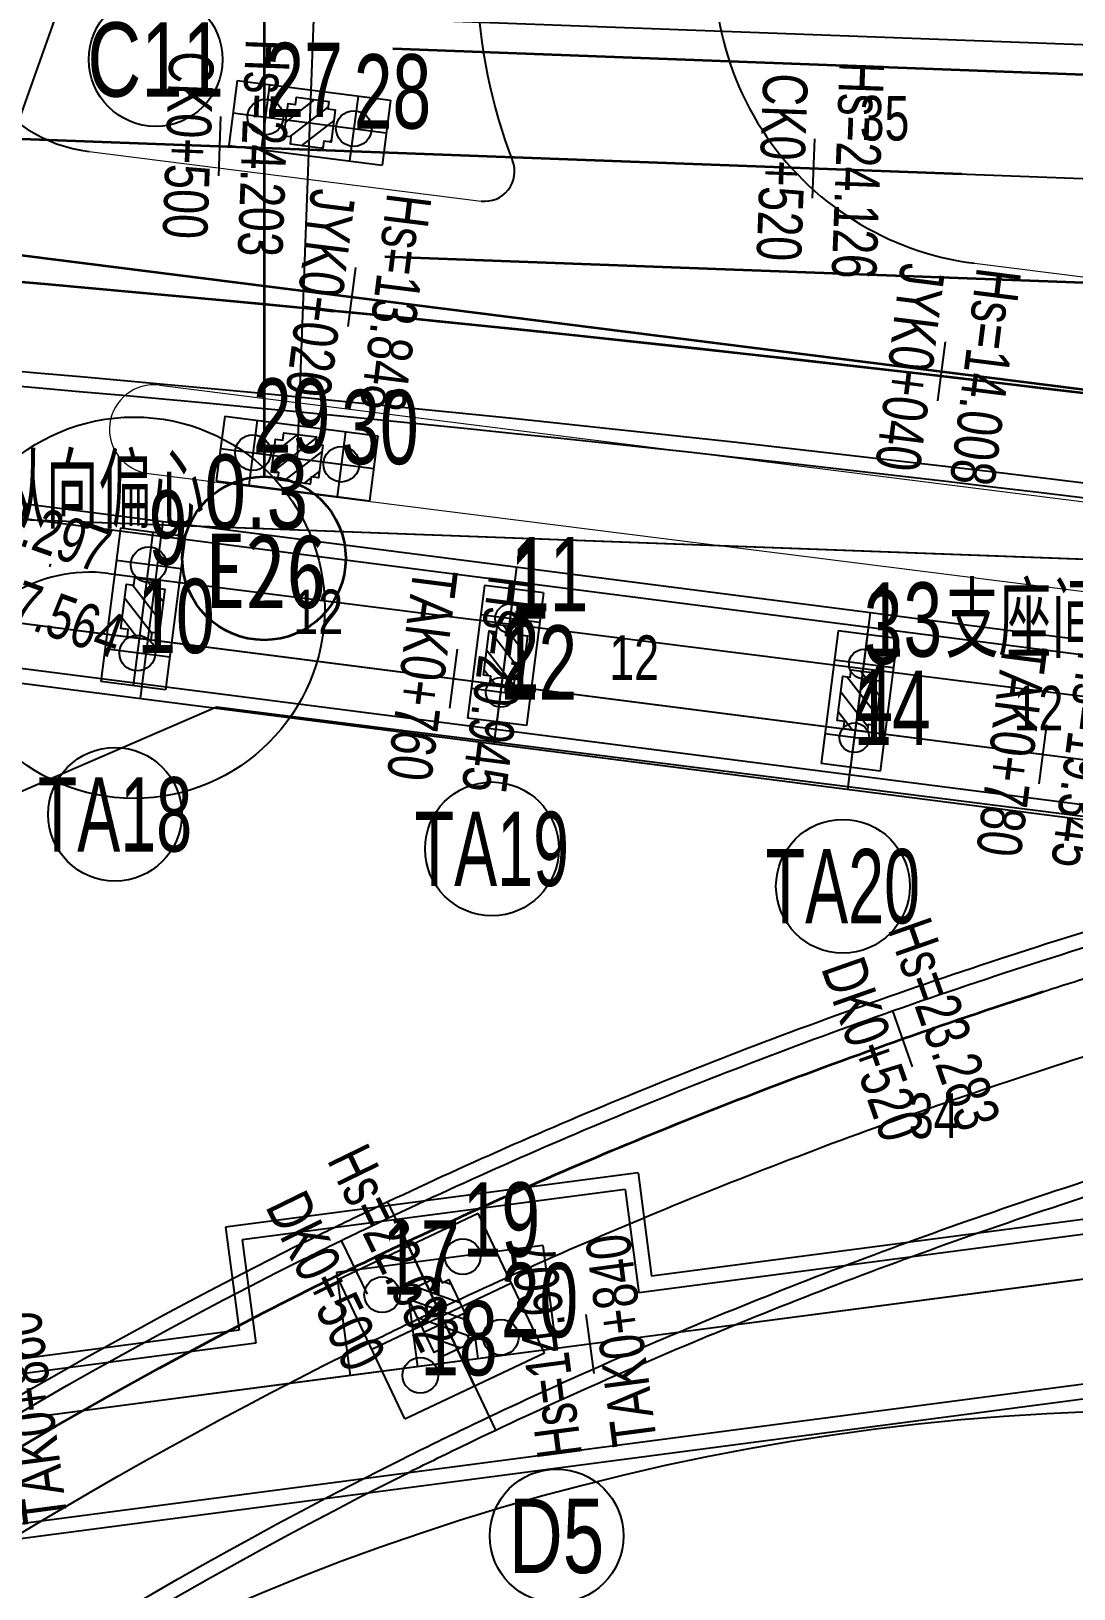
# Model space of a CAD drawing. Extents: x 0 to 558779, y 0 to 2762081.
# Drawn here: x 519920.3 to 519955.4, y 2757570.6 to 2757623 of the extents above; entities that cross this region are included whole.
import ezdxf
from ezdxf.enums import TextEntityAlignment as Align

# ---------------------------------------------------------------- set-up
doc = ezdxf.new("R2010")
doc.units = 0
doc.header["$LTSCALE"] = 20
doc.linetypes.add('CENTER', pattern=[2, 1.25, -0.25, 0.25, -0.25])
doc.linetypes.add('HIDDEN', pattern=[0.375, 0.25, -0.125])
for name, color, linetype in [('B-标线', 8, 'Continuous'), ('DL-中心线', 10, 'Continuous'), ('DL-人行道边线', 1, 'Continuous'), ('DL-非机动车道边线', 6, 'Continuous'), ('L-洛秀互通匝道边线', 140, 'Continuous'), ('L-辅路绿化带', 3, 'Continuous'), ('offset', 7, 'Continuous'), ('QL-主线桥墩', 191, 'Continuous'), ('QL-分孔线', 4, 'Continuous'), ('QL-墩号', 6, 'Continuous'), ('QL-桥墩', 191, 'Continuous'), ('QL-桥跨数值', 6, 'Continuous'), ('RD-红线', 230, 'Continuous'), ('XW_C', 7, 'Continuous'), ('XW_D', 7, 'Continuous'), ('XW_JY-江城大道右辅路', 7, 'Continuous'), ('XW_L', 7, 'Continuous'), ('XW_TA', 7, 'Continuous'), ('XW_红树林', 7, 'Continuous'), ('YD-G2', 96, 'Continuous'), ('主线墩号', 1, 'Continuous'), ('桩号-C', 7, 'Continuous'), ('桩号-D', 7, 'Continuous'), ('桩号-JY-江城大道右辅路', 7, 'Continuous'), ('桩号-红树林', 7, 'Continuous'), ('设计高-C', 7, 'Continuous'), ('设计高-D', 7, 'Continuous'), ('设计高-JY-江城大道右辅路', 7, 'Continuous'), ('设计高-地面高-C', 7, 'Continuous'), ('设计高-地面高-D', 7, 'Continuous'), ('设计高-地面高-JY-江城大道右辅路', 7, 'Continuous'), ('设计高-地面高-红树林', 7, 'Continuous'), ('设计高-红树林', 7, 'Continuous')]:
    doc.layers.add(name, color=color, linetype=linetype)
doc.layers.add('偏心', color=4, linetype='Continuous', plot=False)
doc.layers.add('坐标标注', color=6, linetype='Continuous', plot=False)
doc.styles.get("Standard").update_dxf_attribs({"font": 'fsdb_e.shx', "width": 0.7, "bigfont": 'hzdx.shx'})
doc.styles.add('仿宋', font='simfang_0.ttf', dxfattribs={"width": 0.8})
pattern_1 = [(0, (0, 0), (0, 6.985), [5.08, -1.905]), (90, (0, 0), (-6.985, 4e-16), [5.08, -1.905])]

# ---------------------------------------------------------------- blocks, each defined once
blk = doc.blocks.new('(9-2)8.5m花瓶墩双排桩4根1.2')
h = blk.add_hatch()
h.set_pattern_fill('ANGLE', color=256)
h.set_pattern_definition(pattern_1)
h.paths.add_polyline_path([(-1.250000000000007, -0.5000000002329471), (-1.249999999999985, 0.4999999997671694), (-0.9999999999999928, 0.4999999997671694), (-0.9999999999999928, 0.7499999997671694), (1.000000000000007, 0.7499999997671694), (1.000000000000007, 0.4999999997671694), (1.250000000000007, 0.4999999997671694), (1.249999999999985, -0.5000000002328308), (0.9999999999999856, -0.5000000002328308), (0.9999999999999856, -0.7500000002328308), (-1.000000000000014, -0.7500000002329471), (-1.000000000000014, -0.5000000002329471)])
h = blk.add_hatch()
h.set_pattern_fill('ANGLE', color=256)
h.set_pattern_definition(pattern_1)
h.paths.add_polyline_path([(-1.250000000000007, -0.5000000002329471), (-1.249999999999985, 0.4999999997671694), (-0.9999999999999928, 0.4999999997671694), (-0.9999999999999928, 0.7499999997671694), (1.000000000000007, 0.7499999997671694), (1.000000000000007, 0.4999999997671694), (1.250000000000007, 0.4999999997671694), (1.249999999999985, -0.5000000002328308), (0.9999999999999856, -0.5000000002328308), (0.9999999999999856, -0.7500000002328308), (-1.000000000000014, -0.7500000002329471), (-1.000000000000014, -0.5000000002329471)])
h = blk.add_hatch()
h.set_pattern_fill('ANSI31', color=3, scale=0.15)
h.set_pattern_definition([(45, (0, 0), (-0.3367596045400932, 0.3367596045400933), [])])
h.paths.add_polyline_path([(-1.250000000000007, -0.5000000002329471), (-1.249999999999985, 0.4999999997671694), (-0.9999999999999928, 0.4999999997671694), (-0.9999999999999928, 0.7499999997671694), (1.000000000000007, 0.7499999997671694), (1.000000000000007, 0.4999999997671694), (1.250000000000007, 0.4999999997671694), (1.249999999999985, -0.5000000002328308), (0.9999999999999856, -0.5000000002328308), (0.9999999999999856, -0.7500000002328308), (-1.000000000000014, -0.7500000002329471), (-1.000000000000014, -0.5000000002329471)])
at = {"layer": 'QL-桥墩', "color": 1}
for p, q in [((-2.599999999802093, 2.59999999962747), (2.599999999976716, 2.59999999962747)), ((-2.599999999802093, 2.59999999962747), (-2.599999999802093, -2.600000000093132)), ((2.599999999976716, 2.59999999962747), (2.600000000034924, -2.600000000093132)), ((-2.599999999802093, -2.600000000093132), (2.600000000034924, -2.600000000093132))]:
    blk.add_line(p, q, dxfattribs=at)
at = {"layer": 'QL-桥墩', "color": 3, "linetype": 'CENTER'}
for p, q in [((0, 2.59999999962747), (0, -2.59999999962747)), ((-2.600000000093132, -4.656613e-10), (2.600000000093132, 0))]:
    blk.add_line(p, q, dxfattribs=at)
at = {"layer": 'QL-桥墩', "color": 1}
blk.add_lwpolyline([(-1.250000000000007, -0.5000000002329471), (-1.249999999999985, 0.4999999997671694), (-0.9999999999999928, 0.4999999997671694), (-0.9999999999999928, 0.7499999997671694), (1.000000000000007, 0.7499999997671694), (1.000000000000007, 0.4999999997671694), (1.250000000000007, 0.4999999997671694), (1.249999999999985, -0.5000000002328308), (0.9999999999999856, -0.5000000002328308), (0.9999999999999856, -0.7500000002328308), (-1.000000000000014, -0.7500000002328308), (-1.000000000000014, -0.5000000002329471)], close=True, dxfattribs=at)
at = {"layer": 'QL-桥墩', "color": 3, "ltscale": 0.1}
for centre in [(-1.500000000174622, 1.5), (1.499999999941792, 1.499999999534338), (-1.499999999941792, -1.5), (1.500000000116415, -1.5)]:
    blk.add_circle(centre, 0.6000000000008185, dxfattribs=at)
blk = doc.blocks.new('(M2)单个柱式门架墩，2根桩1.2')
h = blk.add_hatch()
h.set_pattern_fill('ANSI31', color=3, scale=0.15)
h.set_pattern_definition([(45, (-0.45, 2.329062e-10), (-0.3367596045400932, 0.3367596045400933), [])])
h.paths.add_polyline_path([(-0.8000000000000074, -0.5500000000000407), (-0.8000000000000074, 0.5500000000000757), (-0.5500000000000145, 0.5500000000000757), (-0.5500000000000145, 0.8000000000000757), (0.5499999999999857, 0.8000000000000757), (0.5499999999999857, 0.5500000000000757), (0.7999999999999857, 0.5500000000000757), (0.7999999999999857, -0.5499999999999244), (0.5499999999999857, -0.5499999999999244), (0.5499999999999857, -0.7999999999999244), (-0.5500000000000148, -0.8000000000000406), (-0.5500000000000148, -0.5500000000000407)])
at = {"layer": 'QL-桥墩', "color": 1}
for p, q in [((-2.600000000093132, 1.100000000093132), (-2.600000000093132, -1.09999999962747)), ((-2.600000000093132, 1.100000000093132), (2.600000000093132, 1.100000000093132)), ((2.600000000093132, 1.100000000093132), (2.600000000093132, -1.09999999962747)), ((-2.600000000093132, -1.09999999962747), (2.600000000093132, -1.09999999962747))]:
    blk.add_line(p, q, dxfattribs=at)
at = {"layer": 'QL-桥墩', "color": 3, "linetype": 'CENTER'}
for p, q in [((-1.5, 1.100000000093132), (-1.5, -1.09999999962747)), ((1.5, 1.100000000093132), (1.5, -1.09999999962747)), ((-2.600000000093132, 0), (2.600000000093132, 0))]:
    blk.add_line(p, q, dxfattribs=at)
at = {"layer": 'QL-桥墩', "color": 1, "ltscale": 0.1}
blk.add_lwpolyline([(-0.8000000000000074, -0.5500000000000407), (-0.8000000000000074, 0.5500000000000757), (-0.5500000000000145, 0.5500000000000757), (-0.5500000000000145, 0.8000000000000757), (0.5499999999999857, 0.8000000000000757), (0.5499999999999857, 0.5500000000000757), (0.7999999999999857, 0.5500000000000757), (0.7999999999999857, -0.5499999999999244), (0.5499999999999857, -0.5499999999999244), (0.5499999999999857, -0.7999999999999244), (-0.5500000000000148, -0.7999999999999244), (-0.5500000000000148, -0.5500000000000407)], close=True, dxfattribs=at)
at = {"layer": 'QL-桥墩', "color": 3}
for centre in [(-1.5, 0), (1.5, 0)]:
    blk.add_circle(centre, 0.6, dxfattribs=at)
blk = doc.blocks.new('(6-1)6.0m花瓶墩单排桩2根1.2')
h = blk.add_hatch()
h.set_pattern_fill('ANSI31', color=3, scale=0.15, angle=180.0000000199415)
h.set_pattern_definition([(225.0000000199415, (0, 0), (0.3367596046573005, -0.3367596044228859), [])])
h.paths.add_polyline_path([(0.9999999998835846, 0.3999999999068677), (1.000000000174622, -0.3999999994412064), (0.7500000002328308, -0.3999999994412064), (0.7500000002328308, -0.6499999994412065), (-0.7499999997671694, -0.6500000003725291), (-0.7499999998835847, -0.4000000008381904), (-0.999999999825377, -0.4000000003725291), (-1.000000000174622, 0.3999999994412064), (-0.7500000001164154, 0.3999999994412064), (-0.7500000002328308, 0.6499999989755452), (0.7499999997671694, 0.6499999999068679), (0.7499999998835847, 0.3999999999068677)])
at = {"layer": 'QL-桥墩', "color": 1}
for p, q in [((-2.600000000093132, 1.100000000093132), (-2.600000000093132, -1.100000000093132)), ((-2.600000000093132, 1.100000000093132), (2.600000000093132, 1.100000000093132)), ((2.600000000093132, 1.100000000093132), (2.600000000093132, -1.100000000093132)), ((-2.600000000093132, -1.100000000093132), (2.600000000093132, -1.100000000093132))]:
    blk.add_line(p, q, dxfattribs=at)
at = {"layer": 'QL-桥墩', "color": 3, "linetype": 'CENTER'}
for p, q in [((-1.5, 1.100000000093132), (-1.5, -1.100000000093132)), ((1.5, 1.100000000093132), (1.5, -1.100000000093132)), ((-2.600000000093132, 0), (2.600000000093132, 0))]:
    blk.add_line(p, q, dxfattribs=at)
at = {"layer": 'QL-桥墩', "color": 1}
blk.add_lwpolyline([(0.9999999998835846, 0.3999999999068677), (1.000000000174622, -0.3999999994412064), (0.7500000002328308, -0.3999999994412064), (0.7500000002328308, -0.6499999994412065), (-0.7499999997671694, -0.6500000003725291), (-0.7499999998835847, -0.4000000008381904), (-0.999999999825377, -0.4000000003725291), (-1.000000000174622, 0.3999999994412064), (-0.7500000001164154, 0.3999999994412064), (-0.7500000002328308, 0.6499999989755452), (0.7499999997671694, 0.6499999999068679), (0.7499999998835847, 0.3999999999068677)], close=True, dxfattribs=at)
at = {"layer": 'QL-桥墩', "color": 3}
for centre in [(-1.500000000291038, 0), (1.499999999708961, 0)]:
    blk.add_circle(centre, 0.6, dxfattribs=at)
blk = doc.blocks.new('主线桥墩10.09')
at = {"layer": 'offset', "flags": 128}
blk.add_lwpolyline([(2900.076305142895, -394.9367211023345), (2900.111905871774, -394.836420701351)], dxfattribs=at)
at = {"layer": '主线墩号', "lineweight": 35}
blk.add_line((2907.286505757249, -375.3343809423969), (2907.286505757249, -391.8966830824502), dxfattribs=at)
blk.add_circle((2907.286505757249, -394.6466830824502), 2.75, dxfattribs=at)
at = {"layer": '主线墩号', "lineweight": 35, "style": '仿宋', "width": 0.8}
blk.add_text('E26', height=2.5, dxfattribs=at).set_placement((2907.347134267795, -395.0722465976141), align=Align.MIDDLE_CENTER)
blk = doc.blocks.new('(6-1)6.0m花瓶墩单排桩2根1.0')
h = blk.add_hatch()
h.set_pattern_fill('ANSI31', color=3, scale=0.15, angle=180.0000000199415)
h.set_pattern_definition([(225.0000000199415, (-1.164153e-10, 0), (0.3367596046573005, -0.3367596044228859), [])])
h.paths.add_polyline_path([(0.9999999998835846, 0.4000000003725291), (1.000000000116415, -0.3999999994412064), (0.7500000001164154, -0.3999999994412064), (0.7500000001164154, -0.6499999994412065), (-0.7499999998835847, -0.6500000003725291), (-0.7499999998835847, -0.4000000003725291), (-0.9999999998835846, -0.4000000003725291), (-1.000000000116415, 0.3999999994412064), (-0.7500000001164154, 0.3999999994412064), (-0.750000000349246, 0.6499999994412065), (0.7499999996507541, 0.6500000003725291), (0.7499999998835847, 0.4000000003725291)])
at = {"layer": 'QL-桥墩', "color": 1}
for p, q in [((-2.250000000116415, 1), (-2.250000000116415, -1)), ((-2.250000000116415, 1), (2.250000000116415, 1)), ((2.250000000116415, 1), (2.250000000116415, -1)), ((-2.250000000116415, -1), (2.250000000116415, -1))]:
    blk.add_line(p, q, dxfattribs=at)
at = {"layer": 'QL-桥墩', "color": 3, "linetype": 'CENTER'}
for p, q in [((-1.250000000116415, 1), (-1.250000000116415, -1)), ((1.249999999883584, 1), (1.249999999883584, -1)), ((-2.250000000116415, 0), (2.250000000116415, 0))]:
    blk.add_line(p, q, dxfattribs=at)
at = {"layer": 'QL-桥墩', "color": 1}
blk.add_lwpolyline([(0.9999999998835846, 0.4000000003725291), (1.000000000116415, -0.3999999994412064), (0.7500000001164154, -0.3999999994412064), (0.7500000001164154, -0.6499999994412065), (-0.7499999998835847, -0.6500000003725291), (-0.7499999998835847, -0.4000000003725291), (-0.9999999998835846, -0.4000000003725291), (-1.000000000116415, 0.3999999994412064), (-0.7500000001164154, 0.3999999994412064), (-0.750000000349246, 0.6499999994412065), (0.7499999996507541, 0.6500000003725291), (0.7499999998835847, 0.4000000003725291)], close=True, dxfattribs=at)
at = {"layer": 'QL-桥墩', "color": 3}
for centre in [(-1.250000000349245, 0), (1.249999999650754, 0)]:
    blk.add_circle(centre, 0.5, dxfattribs=at)

msp = doc.modelspace()

# ---------------------------------------------------------------- linework, layer by layer
at = {"layer": 'B-标线', "linetype": 'HIDDEN', "lineweight": 35, "ltscale": 5}
for p, q in [((519932.4772340774, 2757622.398377213), (520355.4842262813, 2757606.637911105)), ((519932.2166077269, 2757615.40323076), (520355.2235999308, 2757599.642764652))]:
    msp.add_line(p, q, dxfattribs=at)
at = {"layer": 'B-标线'}
for p, q in [((519933.0131378442, 2757580.339757616), (519933.3141333209, 2757578.04775278)), ((519935.2244039715, 2757579.173437713), (519935.3373412504, 2757578.313448744))]:
    msp.add_line(p, q, dxfattribs=at)
at = {"layer": 'B-标线', "lineweight": 35, "ltscale": 5, "flags": 128}
msp.add_lwpolyline([(519867.7176153545, 2757617.806345132, -0.0225047773809039), (519961.8705134512, 2757610.04543168, 0.022504777379082), (520056.0234115529, 2757602.284518227), (520291.4428330265, 2757593.513221578, 0.0321222913534788), (520394.0908348774, 2757596.283496706, -0.0258673849487167), (520466.4146780838, 2757599.140385897), (520710.9212917081, 2757596.14688484)], format="xyb", dxfattribs=at)
at = {"layer": 'DL-中心线', "linetype": 'CENTER', "lineweight": 35, "ltscale": 5, "flags": 128}
for points in [[(519426.9146450599, 2757632.56340059, 0.0177543984594408), (519533.4038394017, 2757631.684383075, -0.0161243157737869), (519597.8835335538, 2757631.362297478), (520355.3539131061, 2757603.140337878)], [(519867.7176153545, 2757617.806345132, -0.0225047773809039), (519961.8705134512, 2757610.04543168, 0.022504777379082), (520056.0234115529, 2757602.284518227), (520291.4428330265, 2757593.513221578, 0.0321222913534788), (520394.0908348774, 2757596.283496706, -0.0258673849487167), (520466.4146780838, 2757599.140385897), (520710.9212917081, 2757596.14688484)], [(519911.253359993, 2757616.543433014), (519975.9630890099, 2757608.381167298, 0.0220618322544836), (520046.2932048212, 2757602.646630376), (520289.4666039942, 2757593.586434714, 0.0273255705095944), (520365.9095449571, 2757594.916416254, -0.027325570512216), (520442.3524859337, 2757596.246397795), (520701.5360419313, 2757586.589693)], [(519589.0964423984, 2757220.908812026), (519651.1629177161, 2757274.28356109, 0.0436643678793454), (519736.3970131028, 2757361.60983472, -0.0190617421846284), (519779.3164699589, 2757410.140193105, 0.035899111355208), (519834.1198505413, 2757476.477748863, 0.000231481485616), (519834.4441192797, 2757476.933659307, 0.0004629629960393), (519835.1055654903, 2757477.866376251, 0.0004629629960393), (519835.7855962701, 2757478.829073442, 0.0004629629960393), (519836.4860980666, 2757479.824658718, 0.0004629629960393), (519837.2092911793, 2757480.856549862, 0.0004629629960393), (519837.9578184413, 2757481.928809533, 0.0004629629960393), (519838.7348666568, 2757483.046329934, 0.0004629629960393), (519839.5443369083, 2757484.215091641, 0.0004629629960393), (519840.391090141, 2757485.44253662, 0.0004629629960393), (519841.2813131652, 2757486.738123826, 0.0004629629960393), (519842.2230861618, 2757488.114190172, 0.0004629629960393), (519843.2273064695, 2757489.587351209, 0.0004629629960393), (519844.3092871984, 2757491.180923552, 0.0004629629960393), (519845.4917528628, 2757492.929461552, 0.0004372428262181), (519846.733298884, 2757494.772511693, 0.0003858024882772), (519847.971809432, 2757496.617603086, 0.000334362152378), (519849.2076611878, 2757498.464476473, 0.0002829218182484), (519850.4412319378, 2757500.312874233, 0.000231481485616), (519851.6729004133, 2757502.162540154, 0.0001800411542087), (519852.9030461304, 2757504.013219193, 0.0001286008237542), (519854.1320492316, 2757505.864657249, 7.71604939803e-05), (519855.3602903289, 2757507.716600923, 2.57201646147e-05), (519856.5881503461, 2757509.568797289, -9.645061758299998e-05), (519857.8161850258, 2757511.420877839, -0.0002893518599271), (519859.0456483535, 2757513.272010189, -0.0004822531238053), (519860.2779667794, 2757515.121242832, -0.0006751544235736), (519861.5145623469, 2757516.967617659, -0.0008680557735882), (519862.7568504567, 2757518.810166679, -0.001060957188205), (519864.0062375932, 2757520.647908764, -0.0012538586817802), (519865.2641190006, 2757522.479846431, -0.00144676026867), (519866.5318762966, 2757524.304962662, -0.0016396619632305), (519867.8108750096, 2757526.122217787, -0.0017361128553735), (519869.0374001317, 2757527.840132127, -0.0017361128553735), (519870.1675033521, 2757529.399942362, -0.0017361128553735), (519871.2235444212, 2757530.836405817, -0.0017361128553735), (519872.2205450526, 2757532.172996379, -0.0017361128553735), (519873.1691621435, 2757533.426455444, -0.0017361128553735), (519874.0772725562, 2757534.609223128, -0.0017361128553735), (519874.9508878346, 2757535.730844638, -0.0017361128553735), (519875.794715478, 2757536.798835167, -0.0017361128553735), (519876.6125204968, 2757537.81923824, -0.0017361128553735), (519877.4073677309, 2757538.797000766, -0.0017361128553735), (519878.1817896908, 2757539.736233381, -0.0017361128553735), (519878.937906096, 2757540.640396275, -0.0017361128553735), (519879.6775110675, 2757541.512435031, -0.0008680557735881), (519880.0416097193, 2757541.937213122, -0.0997454693955493), (519929.9138493138, 2757580.770707313, -0.0034722361763718), (519931.923241025, 2757581.755764444, -0.0069445560792568), (519936.0711083996, 2757583.682785178, -0.0069445560792568), (519940.4002198263, 2757585.54960473, -0.0069445560792568), (519944.9232167293, 2757587.352731506, -0.0069445560792568), (519949.6551022512, 2757589.08840282, -0.0069445560792568), (519954.6138812503, 2757590.752524567, -0.0069445560792568), (519959.8214370899, 2757592.340591642, -0.0069445560792568), (519965.3047617979, 2757593.847580738, -0.0069445560792568), (519971.0977307002, 2757595.267802267, -0.0069445560792568), (519977.2437481769, 2757596.594689607, -0.0069445560792568), (519983.7998514208, 2757597.820488021, -0.0069445560792568), (519990.8433924658, 2757598.935774325, -0.0069445560792568), (519998.4836042764, 2757599.928671506, -0.0069445560792568), (520006.8832785442, 2757600.783464437, -0.0065587360186369), (520015.7473331144, 2757601.444032078, -0.0057871016401356), (520024.6250508126, 2757601.885557872, -0.0050154741528497), (520033.5102844193, 2757602.135194393, -0.004243852637884), (520042.3986595084, 2757602.220256562, -0.0034722361763719), (520051.2873241529, 2757602.168147561, -0.0027006238494708), (520060.1746963354, 2757602.006308207, -0.0019290147383579), (520069.0602102159, 2757601.762185905, -0.0011574079242256), (520077.9440619966, 2757601.463219276, -0.0003858024882772), (520086.8269557802, 2757601.136834562)]]:
    msp.add_lwpolyline(points, format="xyb", dxfattribs=at)
at = {"layer": 'DL-人行道边线'}
msp.add_line((519917.3176153548, 2757596.258969161), (519926.5444869476, 2757600.251747575), dxfattribs=at)
at = {"layer": 'DL-人行道边线', "flags": 128}
msp.add_lwpolyline([(519919.8735621635, 2757619.902687999), (519938.9991926047, 2757673.786652205, -0.0037235899156875), (519942.0154383314, 2757682.087892973)], format="xyb", dxfattribs=at)
msp.add_lwpolyline([(519926.5444869474, 2757600.251747575), (519970.0967492531, 2757594.758212941)], dxfattribs=at)
at = {"layer": 'DL-非机动车道边线'}
msp.add_line((519922.9075251849, 2757604.742196908), (519970.5973291751, 2757598.726766801), dxfattribs=at)
msp.add_arc((519922.2818383955, 2757599.781499775), 4.999999999888769, 82.81087170001481, 160.4581376639867, dxfattribs=at)
at = {"layer": 'L-洛秀互通匝道边线'}
for p, q in [((519940.7337715314, 2757584.569353923), (519926.8529542951, 2757582.746468066)), ((519940.7337715314, 2757584.569353921), (519941.1894929952, 2757581.099149613)), ((519940.3031311248, 2757584.008507384), (519927.4138008338, 2757582.31582766)), ((519940.3031311248, 2757584.008507384), (519940.7588525889, 2757580.538303074)), ((519926.8529542949, 2757582.746468066), (519927.3086757589, 2757579.276263757)), ((519927.4138008338, 2757582.31582766), (519927.8695222979, 2757578.84562335)), ((519937.5239794872, 2757582.130658568), (519930.5835708689, 2757581.219215639)), ((519937.5239794871, 2757582.130658568), (519937.9797009513, 2757578.660454258)), ((519930.5835708689, 2757581.219215639), (519931.0392923329, 2757577.74901133))]:
    msp.add_line(p, q, dxfattribs=at)
at = {"layer": 'L-洛秀互通匝道边线', "flags": 128}
for points in [[(519427.1114995303, 2757637.059092786, 0.0177543984594525), (519533.2812262891, 2757636.182712324, -0.0161243157737782), (519598.0510790648, 2757635.859177341), (520329.6529179493, 2757608.601032208)], [(519867.5873021793, 2757614.308771905, -0.0225047773809014), (519961.4263572823, 2757606.573728164, 0.0086924502170881), (519997.8327646492, 2757602.557936818, 0.0086924502170881)], [(519867.6059183472, 2757614.808425223, -0.0225047773809101), (519961.4898081637, 2757607.06968581, 0.0086924502036275), (519997.8789366856, 2757603.055800396, 0.0086924502036275)], [(519915.5857482299, 2757607.662476975), (519966.262743248, 2757601.152971539, -0.8785128309616855), (519966.2949662115, 2757578.344586441), (519916.7004109452, 2757571.831626015, -0.5601608476124542), (519907.0469796166, 2757583.765468001), (519914.6992624228, 2757605.324774718)], [(519915.5220461619, 2757607.16655153), (519966.1990411801, 2757600.657046094, -0.8785128309759462), (519966.2298631452, 2757578.840329914), (519916.6353078789, 2757572.327369488, -0.5601608476074496), (519907.5181782908, 2757583.598220252), (519914.8807794991, 2757604.341386926)], [(519915.0761316868, 2757603.695073419), (519965.7531267048, 2757597.185567982, -0.8785128309153812), (519965.7741416809, 2757582.310534223), (519928.0648314966, 2757577.358392932)], [(519914.8850254832, 2757602.207297085), (519965.5620205011, 2757595.697791649, -0.8785128309821896), (519965.5788324821, 2757583.797764642), (519940.7588525889, 2757580.538303074)], [(519878.9044254758, 2757542.915380795, -0.0997454693955075), (519929.2442213033, 2757582.112943629, -0.0034722361764423), (519931.2723412022, 2757583.107182004, -0.0069445560791784), (519935.4580651371, 2757585.051791372, -0.006944556079415999), (519939.8254420215, 2757586.935112029, -0.0069445560791981), (519944.3871487872, 2757588.753670892, -0.0069445560792579), (519949.1581588979, 2757590.503693357, -0.0069445560791984), (519954.1564472714, 2757592.181074235, -0.0069445560792512), (519959.4038671131, 2757593.781298175, -0.0069445560793412), (519964.9273801377, 2757595.299332466, -0.0069445560791768), (519970.7608312824, 2757596.729478969, -0.0069445560792447), (519976.9475945871, 2757598.065163358, -0.0069445560792939), (519983.5446771444, 2757599.298624039, -0.0069445560792922), (519990.629401473, 2757600.420431812, -0.0065261443970355), (519997.8474083595, 2757601.364603754)], [(519928.0648314966, 2757577.358392932), (519916.1795864148, 2757575.797573797, -0.5601608476676779), (519910.81656901, 2757582.427486012), (519917.5698563046, 2757601.453990365)], [(519914.8213234153, 2757601.711371641), (519965.4983184332, 2757595.201866205, -0.8785128310125234), (519965.5137294158, 2757584.293508115), (519941.1894929952, 2757581.099149613)], [(519879.2834868903, 2757542.589324903, -0.0997454693955458), (519929.4674306402, 2757581.665531524, -0.0034722361765512), (519931.4893078099, 2757582.656709484, -0.0069445560792765), (519935.6624128912, 2757584.595455973, -0.0069445560792471), (519940.0170346231, 2757586.473276262, -0.0069445560792686), (519944.5658381013, 2757588.286691096, -0.0069445560791843), (519949.3238066824, 2757590.031929845, -0.0069445560792344), (519954.3089252643, 2757591.704891013, -0.006944556079286999), (519959.5430571054, 2757593.301062664, -0.0069445560793087), (519965.0531740244, 2757594.815415223, -0.0069445560792462), (519970.8731310884, 2757596.242253401, -0.0069445560792336), (519977.0463124504, 2757597.575005441, -0.0069445560792422), (519983.6297352366, 2757598.805912033, -0.0069445560792569), (519990.7007318039, 2757599.925545983, -0.0065261436102712), (519997.9057834639, 2757600.868023111)], [(519881.9369175687, 2757540.30693457, -0.0997454693961899), (519931.0298963326, 2757578.533646954, -0.0034722361765323), (519933.008075408, 2757579.503402492, -0.006944556078943002), (519937.0928514063, 2757581.401110085, -0.0069445560794596), (519941.3581831688, 2757583.240426038, -0.0069445560788712), (519945.8166636772, 2757585.017832674, -0.0069445560792257), (519950.4833415934, 2757586.729585407, -0.0069445560792522), (519955.3762716863, 2757588.371608604, -0.0069445560793305), (519960.5173875835, 2757589.939414241, -0.0069445560791768), (519965.9337318377, 2757591.427994679, -0.0069445560791269), (519971.6592304271, 2757592.83167459, -0.0069445560792353), (519977.7373383057, 2757594.143900186, -0.0069445560792487), (519984.2251428426, 2757595.356928156, -0.0069445560791978), (519991.2000452804, 2757596.461345346, -0.0065261320908742), (519998.3144115982, 2757597.391958982, -0.0065261320908742)], [(519927.3086757589, 2757579.276263757), (519915.9191741495, 2757577.780547687, -0.5601608476554453), (519912.7013637067, 2757581.758495017), (519917.9444568041, 2757596.530224589)], [(519927.8695222978, 2757578.84562335), (519915.9842772158, 2757577.284804215, -0.5601608476614583), (519912.2301650326, 2757581.925742766), (519917.3176153548, 2757596.258969161)], [(519884.9694081077, 2757537.698486539, -0.0997454693956888), (519932.8155706929, 2757574.954349944, -0.0034722361763519), (519934.7438069226, 2757575.899621685, -0.0069445560793791), (519938.7276292039, 2757577.750425006, -0.0069445560793041), (519942.8909236471, 2757579.545739769, -0.006944556079080999), (519947.2461778118, 2757581.281994169, -0.0069445560791704), (519951.8085234482, 2757582.955477161, -0.0069445560792825), (519956.5960951588, 2757584.562142671, -0.0069445560793585), (519961.6309069896, 2757586.097529999, -0.0069445560791828), (519966.940082326, 2757587.556656578, -0.0069445560791939), (519972.5576281771, 2757588.93386989, -0.006944556079260001), (519978.5270803997, 2757590.222636688, -0.0069445560792332), (519984.9056066178, 2757591.415231942, -0.0069445560792771), (519991.7706867687, 2757592.502258546, -0.0065261327285364), (519998.7814113962, 2757593.419313607, -0.0065261327285364)], [(519885.3484694331, 2757537.372430544, -0.0997454693957799), (519933.0387799911, 2757574.50693782, -0.0034722361766026), (519934.9607733757, 2757575.449149091, -0.0069445560792372), (519938.9319764715, 2757577.29408939, -0.0069445560794017), (519943.0825162096, 2757579.083903986, -0.006944556078944), (519947.4248670824, 2757580.815014358, -0.0069445560790777), (519951.9741711842, 2757582.483713631, -0.0069445560793245), (519956.7485730975, 2757584.08595943, -0.0069445560792723), (519961.7700969207, 2757585.61729447, -0.0069445560792191), (519967.065876143, 2757587.072739318, -0.0069445560791874), (519972.6699279029, 2757588.446644303, -0.006944556079271999), (519978.6257981696, 2757589.732478752, -0.0069445560792084), (519984.9906645993, 2757590.922519916, -0.0069445560792483), (519991.8420169663, 2757592.007372697, -0.0065261320908344), (519998.8397865458, 2757592.922732968, -0.0065261320908344)]]:
    msp.add_lwpolyline(points, format="xyb", dxfattribs=at)
at = {"layer": 'L-辅路绿化带', "lineweight": 0}
msp.add_line((519924.2572352374, 2757608.099682459), (519971.0353366081, 2757602.199251437), dxfattribs=at)
at = {"layer": 'L-辅路绿化带', "lineweight": 0, "flags": 128}
msp.add_lwpolyline([(519922.256875122, 2757618.935201297), (519935.4517351296, 2757617.270846413)], dxfattribs=at)
for points in [[(519952.0533870192, 2757615.176770359), (519976.4323826869, 2757612.101686541, 0.0220618322533663), (520046.4328260803, 2757606.394030262), (520089.7080319246, 2757604.781675318)], [(519924.6326701789, 2757611.076097854), (519975.4937953329, 2757604.660648054, 0.0220618322533882), (520046.1535835621, 2757598.89923049), (520078.4346343967, 2757597.696497635)]]:
    msp.add_lwpolyline(points, format="xyb", dxfattribs=at)
at = {"layer": 'L-辅路绿化带'}
for centre, radius, start, end in [((519953.3048368247, 2757625.098155009), 18, 162.9152630457909, 201.0845853342324), ((519953.3048368247, 2757625.098155009), 10, 162.9152630457909, 262.8108717006796), ((519922.8826000247, 2757623.895893622), 5, 160.4581376646561, 262.8108717006766), ((519935.5768801103, 2757618.262984879), 1, 262.810871699347, 21.08458533314928)]:
    msp.add_arc(centre, radius, start, end, dxfattribs=at)
at = {"layer": 'L-辅路绿化带', "lineweight": 0}
msp.add_arc((519924.4449527082, 2757609.587890156), 1.500000000052789, 82.81087170267591, 262.8108717026759, dxfattribs=at)
at = {"layer": 'offset', "flags": 128}
msp.add_lwpolyline([(519920.936099679, 2757604.958787406), (519920.9717004079, 2757605.059087808)], dxfattribs=at)
at = {"layer": 'QL-分孔线', "color": 1}
for p, q in [((519929.8326289521, 2757623.997951124), (519929.2592509809, 2757608.608628928)), ((519923.9863759508, 2757600.534112428), (519924.7508007612, 2757606.485217762))]:
    msp.add_line(p, q, dxfattribs=at)
at = {"layer": 'QL-分孔线'}
for p, q in [((519935.8885868038, 2757599.005262774), (519936.6530116144, 2757604.956368109)), ((519947.7907974729, 2757597.476413145), (519948.5552222832, 2757603.427518479)), ((519932.3011015797, 2757583.598270857), (519935.9364402359, 2757575.914924472))]:
    msp.add_line(p, q, dxfattribs=at)
at = {"layer": 'QL-墩号'}
for centre in [(519924.5009170439, 2757622.031789507), (519923.1286970825, 2757596.633921959), (519935.8134860616, 2757595.47337978), (519947.6254950612, 2757594.217037141), (519937.991575977, 2757572.357794517)]:
    msp.add_circle(centre, 2.25, dxfattribs=at)
at = {"layer": 'RD-红线'}
msp.add_lwpolyline([(519807.7922513674, 2757459.09174491), (519808.5161163288, 2757460.204291533, 0.0330110867033652), (519872.6070060998, 2757579.470499461, -0.3041216892248836), (519916.6612188854, 2757606.676343312), (520064.3363123197, 2757601.174239688)], format="xyb", dxfattribs=at)
at = {"layer": 'XW_C', "color": 4}
msp.add_line((519597.8835335538, 2757631.362297478), (520355.3539131061, 2757603.140337878), dxfattribs=at)
msp.add_line((519597.8835335538, 2757631.362297478), (520355.3539131061, 2757603.140337878), dxfattribs=at)
at = {"layer": 'XW_D', "color": 6, "flags": 128}
msp.add_lwpolyline([(519929.9138493138, 2757580.770707313, -0.0003252115366679), (519930.1001542432, 2757580.863501721, -0.0038581734403205), (519932.3398739963, 2757581.955711175, -0.0048656633971297), (519935.2401084174, 2757583.307863929, -0.0047656610779861), (519938.1658509083, 2757584.603904359, -0.0046656588541579), (519941.1155199015, 2757585.844531468, -0.0045656567236449), (519944.0875917971, 2757587.030492702, -0.0044656546844469), (519947.0806009428, 2757588.16258103, -0.0043656527345638), (519950.0931394894, 2757589.241632137, -0.0042656508719954), (519953.1238571264, 2757590.268521699, -0.0041656490947416), (519956.1714607084, 2757591.244162764, -0.0040656474008022)], format="xyb", dxfattribs=at)
msp.add_lwpolyline([(519929.9138493138, 2757580.770707313, -0.0003252115366679), (519930.1001542432, 2757580.863501721, -0.0038581734403205), (519932.3398739963, 2757581.955711175, -0.0048656633971297), (519935.2401084174, 2757583.307863929, -0.0047656610779861), (519938.1658509083, 2757584.603904359, -0.0046656588541579), (519941.1155199015, 2757585.844531468, -0.0045656567236449), (519944.0875917971, 2757587.030492702, -0.0044656546844469), (519947.0806009428, 2757588.16258103, -0.0043656527345638), (519950.0931394894, 2757589.241632137, -0.0042656508719954), (519953.1238571264, 2757590.268521699, -0.0041656490947416), (519956.1714607084, 2757591.244162764, -0.0040656474008022)], format="xyb", dxfattribs=at)
at = {"layer": 'XW_D', "color": 2}
msp.add_arc((520001.3408371027, 2757437.598833624), 160, 116.5141408779765, 139.2987554219301, dxfattribs=at)
msp.add_arc((520001.3408371027, 2757437.598833624), 160, 116.5141408779765, 139.2987554219301, dxfattribs=at)
at = {"layer": 'XW_JY-江城大道右辅路', "color": 4}
msp.add_line((519911.253359993, 2757616.543433014), (519975.9630890099, 2757608.381167298), dxfattribs=at)
msp.add_line((519911.253359993, 2757616.543433014), (519975.9630890099, 2757608.381167298), dxfattribs=at)
at = {"layer": 'XW_L', "color": 2}
msp.add_arc((519828.6236627843, 2756568.534377112), 1050, 82.7094065389702, 87.86625112078713, dxfattribs=at)
msp.add_arc((519828.6236627843, 2756568.534377112), 1050, 82.7094065389702, 87.86625112078713, dxfattribs=at)
at = {"layer": 'XW_TA', "color": 4}
for p, q in [((519894.3811938823, 2757606.35335673), (519965.7531267049, 2757597.185567982)), ((519894.3811938823, 2757606.35335673), (519965.7531267049, 2757597.185567982)), ((519965.774141681, 2757582.310534224), (519916.1795864148, 2757575.797573797)), ((519965.774141681, 2757582.310534224), (519916.1795864148, 2757575.797573797))]:
    msp.add_line(p, q, dxfattribs=at)
at = {"layer": 'XW_红树林', "color": 4}
for p, q in [((519894.3811938823, 2757606.35335673), (519965.7531267049, 2757597.185567982)), ((519965.774141681, 2757582.310534224), (519916.1795864148, 2757575.797573797))]:
    msp.add_line(p, q, dxfattribs=at)
at = {"layer": 'YD-G2'}
msp.add_lwpolyline([(520082.4855832735, 2757572.031800078), (519961.8017023935, 2757576.528753229, 0.2946260079038757), (519887.2084915819, 2757532.240823178, -0.028546675218175), (519827.2166897992, 2757427.229825688), (519825.3620216725, 2757427.349092743), (519807.7916607718, 2757459.096378529), (519808.5155302688, 2757460.2089222, 0.0330110867033652), (519872.6069062679, 2757579.47486884, -0.3041216892248836), (519916.6612299668, 2757606.680533087), (520064.3363009687, 2757601.177827416), (520083.2253155907, 2757574.824995697, 0.0003578757981664), (520082.4855832735, 2757572.031800078)], format="xyb", close=True, dxfattribs=at)
at = {"layer": '偏心'}
msp.add_circle((519923.7734778225, 2757603.586107576), 6.416554964636486, dxfattribs=at)
at = {"layer": '设计高-地面高-C'}
for p, q in [((519926.6857797907, 2757620.112421585), (519926.6113151191, 2757618.113808312)), ((519946.6719125148, 2757619.367774869), (519946.5974478433, 2757617.369161597))]:
    msp.add_line(p, q, dxfattribs=at)
at = {"layer": '设计高-地面高-D'}
for p, q in [((519949.2967166499, 2757590.022413016), (519949.9597547124, 2757588.135515953)), ((519930.73745229, 2757582.292191792), (519931.6145819821, 2757580.494792697))]:
    msp.add_line(p, q, dxfattribs=at)
at = {"layer": '设计高-地面高-JY-江城大道右辅路'}
for p, q in [((519931.2212742747, 2757615.032671868), (519930.9709843136, 2757613.048394938)), ((519951.064043576, 2757612.529772256), (519950.8137536148, 2757610.545495327))]:
    msp.add_line(p, q, dxfattribs=at)
at = {"layer": '设计高-地面高-红树林'}
for p, q in [((519934.6434421176, 2757602.189850918), (519934.3886338461, 2757600.20614914)), ((519954.4804598993, 2757599.641768203), (519954.2256516278, 2757597.658066424)), ((519939.2514117725, 2757577.81887439), (519938.9909995073, 2757579.801848282))]:
    msp.add_line(p, q, dxfattribs=at)

# ---------------------------------------------------------------- block references
at = {"layer": 'QL-主线桥墩'}
msp.add_blockref('主线桥墩10.09', (517020.8597945361, 2757999.895508508), dxfattribs=at)
at = {"layer": 'QL-桥墩', "lineweight": 35}
for name, p, rotation in [('(M2)单个柱式门架墩，2根桩1.2', (519929.6799763755, 2757619.900793917), 352.6386368079673), ('(M2)单个柱式门架墩，2根桩1.2', (519929.2592509809, 2757608.608628928), 352.6386368079673), ('(9-2)8.5m花瓶墩双排桩4根1.2', (519934.1187709077, 2757579.756597664), 115.3209483964888)]:
    msp.add_blockref(name, p, dxfattribs=dict(at, rotation=rotation))
at = {"layer": 'QL-桥墩', "rotation": 262.680387163943}
msp.add_blockref('(6-1)6.0m花瓶墩单排桩2根1.2', (519924.0710330892, 2757603.547886334), dxfattribs=at)
at = {"layer": '坐标标注', "rotation": 262.680387163943}
for p in [(519936.270799209, 2757601.980815441), (519948.1730098781, 2757600.451965812)]:
    msp.add_blockref('(6-1)6.0m花瓶墩单排桩2根1.0', p, dxfattribs=at)

# ---------------------------------------------------------------- texts
at = {"layer": 'QL-墩号'}
for s, width, p in [('C11', 0.75, (519924.5009170439, 2757622.031789507)), ('TA18', 0.65, (519923.1286970825, 2757596.633921959)), ('TA19', 0.65, (519935.8134860616, 2757595.47337978)), ('TA20', 0.65, (519947.6254950612, 2757594.217037141)), ('D5', 0.75, (519937.991575977, 2757572.357794517))]:
    msp.add_text(s, height=2.5, dxfattribs=dict(at, width=width)).set_placement(p, align=Align.MIDDLE_CENTER)
at = {"layer": 'QL-桥跨数值', "lineweight": 35, "width": 0.75}
for s, p in [('35', (519949.0276748344, 2757618.857859778)), ('35', (519949.0276748344, 2757618.857859778)), ('12', (519929.9712066693, 2757602.249160096)), ('12', (519940.6026781718, 2757600.706821389)), ('12', (519954.2097921379, 2757599.010240908)), ('34', (519950.6829194881, 2757585.29463033))]:
    msp.add_text(s, height=1.5, dxfattribs=at).set_placement(p, align=Align.BOTTOM_CENTER)
at = {"layer": '偏心', "width": 0.75}
for s, p in [('纵向偏心0.3', (519924.3217757557, 2757607.492238882)), ('支座间距2.5', (519956.386425328, 2757603.147495088))]:
    msp.add_text(s, height=2.5, dxfattribs=at).set_placement(p, align=Align.MIDDLE_CENTER)
at = {"layer": '坐标标注', "width": 0.7}
for s, p in [('27', (519928.1923396922, 2757620.092984183)), ('28', (519931.1676130587, 2757619.708603651)), ('29', (519927.7716142978, 2757608.800819194)), ('30', (519930.7468876643, 2757608.416438662)), ('9', (519924.2621392919, 2757605.035662668)), ('11', (519936.4619054117, 2757603.468591774)), ('1', (519936.4300543779, 2757603.220629052)), ('10', (519923.8799268866, 2757602.060110001)), ('13', (519948.3641160807, 2757601.939742146)), ('3', (519948.3322650469, 2757601.691779424)), ('2', (519936.1115440401, 2757600.74100183)), ('12', (519936.0796930064, 2757600.493039107)), ('4', (519948.0137547092, 2757599.212152201)), ('14', (519947.9819036755, 2757598.964189479)), ('19', (519934.8331276904, 2757581.754019599)), ('17', (519932.121348973, 2757580.470954447)), ('20', (519936.1161928427, 2757579.042240881)), ('18', (519933.4044141249, 2757577.759175729))]:
    msp.add_text(s, height=2.5, dxfattribs=at).set_placement(p)
at = {"layer": '桩号-C', "width": 0.75}
for s, p in [('CK0+500', (519926.3487554641, 2757619.124284649)), ('CK0+520', (519946.3348881883, 2757618.379637934))]:
    msp.add_text(s, height=1.5, rotation=267.8662511206456, dxfattribs=at).set_placement(p, align=Align.TOP_CENTER)
at = {"layer": '桩号-D', "width": 0.75}
for s, rotation, p in [('DK0+520', 289.3610004672611, (519949.3452011216, 2757588.979508775)), ('DK0+500', 296.0123484692896, (519930.906407272, 2757581.261922791))]:
    msp.add_text(s, height=1.5, rotation=rotation, dxfattribs=at).set_placement(p, align=Align.TOP_CENTER)
at = {"layer": '桩号-JY-江城大道右辅路', "width": 0.75}
for s, p in [('JYK0+020', (519930.7984877546, 2757614.078076897)), ('JYK0+040', (519950.6412570558, 2757611.575177286))]:
    msp.add_text(s, height=1.5, rotation=262.810871702656, dxfattribs=at).set_placement(p, align=Align.TOP_CENTER)
at = {"layer": '桩号-红树林', "width": 0.75}
for s, rotation, p in [('TAK0+897.564', 340.4581376445412, (519918.8153456124, 2757604.962993715)), ('TAK0+760', 262.6803871275564, (519934.2184827151, 2757601.23622127)), ('TAK0+780', 262.6803871275564, (519954.0555004968, 2757598.688138555)), ('TAK0+840', 97.48150409415469, (519939.4186517235, 2757578.849423175)), ('TAK0+860', 97.48150409415469, (519919.5889128142, 2757576.245300523))]:
    msp.add_text(s, height=1.5, rotation=rotation, dxfattribs=at).set_placement(p, align=Align.TOP_CENTER)
at = {"layer": '设计高-C', "width": 0.75}
for s, p in [('Hs=24.203', (519926.9483394457, 2757619.101945248)), ('Hs=24.126', (519946.9344721699, 2757618.357298531))]:
    msp.add_text(s, height=1.5, rotation=267.8662511206456, dxfattribs=at).set_placement(p, align=Align.BOTTOM_CENTER)
at = {"layer": '设计高-D', "width": 0.75}
for s, rotation, p in [('Hs=23.283', 289.3610004672611, (519949.9112702406, 2757589.178420194)), ('Hs=22.682', 296.0123484692896, (519931.4456270002, 2757581.525061699))]:
    msp.add_text(s, height=1.5, rotation=rotation, dxfattribs=at).set_placement(p, align=Align.BOTTOM_CENTER)
at = {"layer": '设计高-JY-江城大道右辅路', "width": 0.75}
for s, p in [('Hs=13.848', (519931.3937708337, 2757614.002989908)), ('Hs=14.008', (519951.2365401349, 2757611.500090297))]:
    msp.add_text(s, height=1.5, rotation=262.810871702656, dxfattribs=at).set_placement(p, align=Align.BOTTOM_CENTER)
at = {"layer": '设计高-红树林', "width": 0.75}
for s, rotation, p in [('Hs=13.297', 340.4581376445412, (519919.0160429111, 2757605.528432124)), ('Hs=20.945', 262.6803871275564, (519934.8135932485, 2757601.159778789)), ('Hs=19.345', 262.6803871275564, (519954.6506110302, 2757598.611696074)), ('Hs=14.607', 97.48150409415469, (519938.8237595562, 2757578.771299496))]:
    msp.add_text(s, height=1.5, rotation=rotation, dxfattribs=at).set_placement(p, align=Align.BOTTOM_CENTER)

doc.saveas('drawing.dxf')
